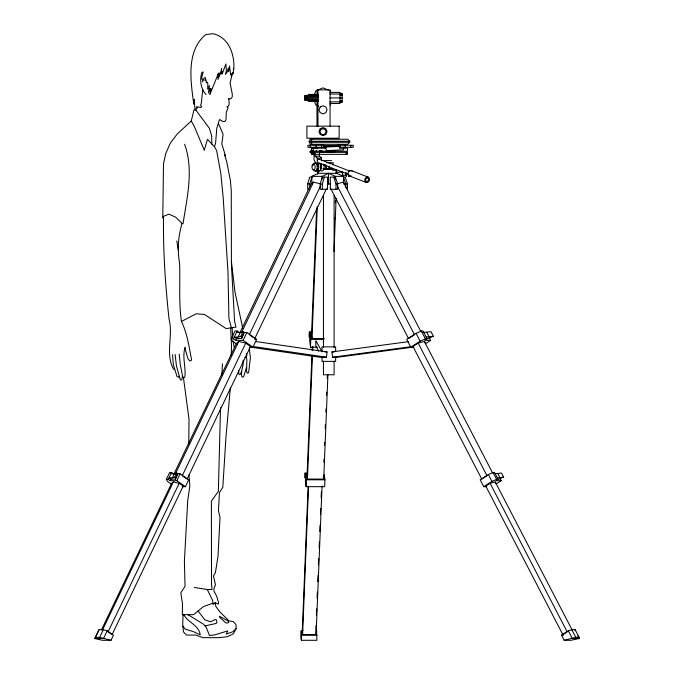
<?xml version="1.0" encoding="UTF-8"?>
<svg xmlns="http://www.w3.org/2000/svg" width="674" height="674" viewBox="0 0 674 674"><rect width="100%" height="100%" fill="white"/><g stroke="black" fill="none" stroke-linecap="round" stroke-linejoin="round"><path stroke-width="1.01" d="M329.232 167.59L329.207 169.713L329.232 166.975M329.19 167.169L329.198 166.023M346.394 173.479L346.209 176.478L346.032 175.215M188.779 444.031L189.015 419.118L183.421 377.507L182.511 375.982L180.295 364.524L179.217 354.187M315.828 341.566L315.786 345.989L318.701 351.171M326.157 165.989L326.157 168.896M184.887 347.902L187.995 358.812L189.967 361.096L191.618 360.026C189.032 347.034 187.372 333.478 181.416 321.473C178.644 302.163 180.295 282.726 179.604 263.34C177.178 249.86 178.172 236.38 182.056 223.347L175.628 217.163L168.845 214.138L163.546 216.346L162.779 217.896L163.496 163.959L165.602 153.925L170.345 143.073L177.279 133.983L191.273 120.991L193.952 109.98L194.98 109.685L195.94 110.165L209.344 128.254L211.636 135.617L211.83 144.042L214.5 146.713L216.632 150.563L220.845 173.589L223.195 197.743L227.981 271.849L228.924 318.507L231.384 327.589M346.301 173.959L346.124 174.793M348.677 174.221L348.492 176.478L348.348 175.771M220.524 407.694L218.351 491.405L211.392 501.111L211.518 583.76L212.024 589.523L207.297 589.523L194.373 587.45M230.365 387.651L225.992 436.819L222.808 487.344L219.454 492.467L218.469 510.665L220.01 517.489L218.005 556.244L215.436 572.479L213.506 576.093L215.444 584.779L213.911 588.731L213.995 591.233L216.607 596.027L218.578 602.674L218.224 604.14L215.158 602.674L213.237 604.485L212.63 603.297M231.249 355.333L231.502 345.947L230.668 327.733M309.374 331.675L309.282 337.067L309.374 331.675L311.354 331.894M312.045 332.543L309.981 332.543L309.661 340.37L310.487 347.177L317.505 347.177M305.154 473.038L305.069 477.782L305.154 473.038L307.192 473.266M310.487 347.177L310.798 339.351L309.981 332.543M307.656 473.805L305.684 473.805L305.406 480.688L306.131 486.679L324.666 486.679L324.944 479.795L324.312 474.513L324.228 476.484M316.637 208.106L311.54 334.734L311.995 338.55L324.312 338.55M306.131 486.679L306.409 479.795L305.684 473.805M311.995 338.55L317.311 206.691M311.894 355.645L307.058 475.726L307.462 479.088L323.722 479.088L327.926 374.668M312.104 350.421L312.231 347.287M303.098 630.241L301.202 630.813L300.89 638.522L301.522 640.3L316.898 640.3L316.578 630.813L316.46 633.703M307.462 479.088L312.424 355.872M312.635 350.649L312.803 346.47M301.522 640.3L301.202 630.813M308.119 486.443L302.264 631.824L302.601 634.605L316.089 634.605L322.071 486.097M302.601 634.605L308.582 486.097M316.005 625.548L316.089 634.605M316.426 615.092L316.679 608.816M317.1 598.352L317.353 592.075M317.774 581.62L318.027 575.343M318.448 564.888L318.701 558.611M319.122 548.156L319.375 541.879M319.796 531.415L320.049 525.147M320.47 514.683L320.723 508.407M321.144 497.951L321.397 491.675M323.865 462.153L323.992 459.019M324.539 445.447L324.666 442.312M325.205 428.74L325.373 424.561M325.879 412.033L326.005 408.899M326.553 395.326L326.679 392.192M327.227 378.62L327.353 375.485M334.649 219.614L334.734 217.525M335.323 202.874L335.408 200.776M333.975 251.688L336.124 198.316M575.082 630.813L575.141 629.668L571.788 629.668L568.325 630.813L561.501 635.194L564.155 640.3L570.912 640.3L579.084 638.522L579.143 637.377L575.141 629.668M221.864 375.317L222.462 363.842M336.318 172.957L336.41 172.232L342.502 172.232L342.502 175.291L342.426 174.802M342.409 172.957L342.502 172.232M182.511 375.982L181.727 379.976L180.354 379.858L176.453 366.049L175.114 354.414M183.058 614.68L182.73 624.604L183.497 631.926L186.454 635.034L195.881 635.093L203.026 637.663L218.578 637.663L227.34 636.753L233.33 633.855L236.094 628.69L235.984 624.562L233.255 621.63L229.042 620.897L219.48 611.503L215.84 606.373L215.158 602.674M249.313 348.584L250.408 357.65L248.706 372.141L247.788 373.244L246.566 371.905L246.869 359.857L246.347 357.33L246.827 355.24L246.246 353.378M238.545 370.666L238.992 374.34L239.969 374.651L241.739 371.332M250.003 347.051L319.687 357.22L326.519 357.22L327.05 351.921L255.286 341.44M202.756 89.44L201.341 103.181L200.591 105.346L201.72 106.896L200.405 107.503L197.709 106.762L197.339 108.253L196.547 106.829L195.94 110.165M232.201 74.03L230.095 83.054L232.286 94.048L232.244 96.77L231.443 98.21L229.977 98.926L228.469 98.724M175.459 479.13L177.734 473.712L176.773 473.038L174.355 473.712L172.409 477.782L169.022 477.782L170.952 479.13L175.459 479.13L177.734 473.712M241.578 338.592L244.165 332.442L243.07 331.675L240.323 332.442L238.107 337.067L234.266 337.067L236.456 338.592L241.578 338.592L244.165 332.442M246.347 367.886L243.769 376.421L242.674 377.255L241.755 376.522C240.399 371.02 244.064 365.653 243.112 360.127M214.5 146.713L215.596 143.073L216.775 128.389L219.488 119.542L223.17 121.598L224.669 121.598L226.034 119.736L226.279 112.314L228.082 107.992L227.307 106.635M309.105 189.327L307.681 189.327L307.681 183.985L309.745 177.119L312.113 177.119M309.813 186.656L309.813 183.985L311.877 177.119M320.175 183.985L322.239 177.119L327.53 177.119L327.53 189.327L320.175 189.327L320.175 183.985L322.307 183.985L324.371 177.119M179.048 376.319L178.728 377.272L177.035 376.572L173.361 364.76L172.544 354.709M314.413 94.377L315.887 90.813L323.014 87.864L328.356 90.08M330.142 105.06L330.875 103.282M95.363 637.377L94.857 638.522L102.397 640.3L111.016 640.3L113.459 635.194L107.174 630.813L103.324 629.668L99.053 629.668L95.363 637.377L99.634 637.377L111.016 640.3M99.053 629.668L94.857 638.522L103.484 638.522L107.174 630.813M185.207 347.186C181.854 356.672 186.108 367.128 184.887 376.918L184.204 377.743L183.421 377.507M236.793 344.178L232.488 341.179L231.224 338.845L234.973 331.018L237.164 331.018L239.354 332.543M231.224 338.845L233.415 338.845L237.164 331.018M171.668 484.336L167.464 481.396L166.352 479.349L169.646 472.457L171.575 472.457L173.504 473.805M166.352 479.349L168.281 479.349L171.575 472.457M233.415 338.845L235.614 340.37L236.86 337.758M239.851 332.838L311.076 184.036L313.52 182.123L320.445 183.8M168.281 479.349L170.202 480.688L171.028 478.97M241.385 332.83L313.52 182.123M174.044 473.839L236.616 343.117L238.764 341.432L245.732 343.117L250.551 346.47L187.077 479.088L182.258 475.726L245.732 343.117M238.107 337.067L240.854 336.309L243.07 331.675M175.291 474.049L238.764 341.432M101.437 629.929L171.617 483.309L173.395 481.918L179.174 483.309L183.176 486.097L112.095 634.605L108.093 631.824L179.174 483.309M172.409 477.782L174.819 477.116L176.773 473.038M102.76 629.482L173.395 481.918M99.634 637.377L103.324 629.668M235.614 340.37L243.137 340.37L246.886 332.543L256.659 339.351L252.91 347.177L249.961 347.177M170.202 480.688L176.832 480.688L180.127 473.805L188.728 479.795L185.434 486.679L182.317 486.679M249.304 334.734L320.529 185.931M254.78 338.55L326.46 188.796M309.164 141.262L310.166 139.24L347.717 139.24L349.73 141.262L349.73 142.265L347.717 144.278L310.166 144.278L309.164 141.262L349.73 141.262M311.91 139.24L310.908 141.262L311.91 144.278M174.625 368.83L174.237 369.462L173.454 368.99C165.088 353.808 173.353 335.526 169.123 319.628C165.315 285.304 163.024 250.888 163.546 216.346M310.057 151.549L312.062 151.524L312.096 152.678L310.091 152.695L310.057 151.549L311.447 150.091M312.837 148.634L314.236 147.176M314.842 148.609L316.241 147.151M345.45 154.354L347.464 152.341L347.464 154.354L311.43 154.354L311.43 152.341L347.464 152.341M311.792 152.931L311.792 151.785L313.191 150.428M311.792 151.785L315.146 151.751L316.544 150.386M236.094 628.69L232.909 631.723L226.178 634.116L227.829 630.881L214.568 634.908L209.496 635.506L206.295 627.502L203.674 624.301L187.979 614.68M429.296 337.758L430.652 340.37L424.746 340.37L427.122 338.845L423.061 331.018L421.343 331.018L416.077 333.352L406.734 339.351L410.795 347.177L413.887 347.177M410.795 347.177L420.138 341.179L425.404 338.845L427.122 338.845M418.175 343.117L412.951 346.47L481.767 479.088L486.999 475.726L418.175 343.117L424.367 341.432L425.328 343.117M422.657 332.543L431.015 331.675L433.416 336.309L427.838 338.592L425.833 338.592M425.353 343.774L430.652 340.37M499.872 478.11L501.212 480.688L496.022 480.688L498.111 479.349L494.539 472.457L493.023 472.457L488.389 474.513L480.166 479.795L483.747 486.679L486.796 486.679M483.747 486.679L491.961 481.396L496.595 479.349L498.111 479.349M490.099 483.309L485.76 486.097L562.832 634.605L567.163 631.824L490.099 483.309L495.23 481.918L496.03 483.309M495.188 473.712L501.532 473.038L503.647 477.116L498.743 479.13M496.123 483.957L501.212 480.688M181.416 321.473L196.235 313.747L204.466 314.48L226.152 328.592L235.942 327.109L234.569 320.967L231.409 264.57L231.266 190.607L230.382 180.48L226.658 161.457L224.552 154.86L225.537 155.879L221.822 144.076L223.077 134.337L218.359 123.216M311.877 183.985L311.877 176.352L318.204 173.302L336.68 173.302L343.546 176.352L343.546 183.985M311.877 176.352L322.239 176.352L328.567 173.302L335.425 176.352L343.546 176.352M226.944 106.804L228.385 106.138L229.211 104.04L228.798 98.775M579.143 637.377L575.79 637.377L564.155 640.3M337.295 183.766L343.319 182.123L344.414 184.036M204.989 625.902L216.211 623.433L216.927 622.388L216.421 619.92L215.2 619.482L210.566 621.849L204.845 619.777L198.089 611.006M426.204 337.067L433.416 336.309M497.302 477.782L503.647 477.116M413.28 347.102L337.758 357.22L332.501 357.22L331.92 351.921L408.478 341.659M332.501 357.22L411.132 346.68M244.864 357.464L246.347 357.33M328.508 145.963L329.965 145.913M323.941 146.064L339.839 145.609L324.051 146.207M340.404 146.41L325.98 147.008L326.09 150.597L343.614 149.864L343.529 147.176M319.484 152.366L334.86 151.717L332.855 151.743M333.664 146.393L335.871 146.418M324.076 146.974L326.09 146.949L326.064 146.182M319.24 150.673L322.18 150.639M329.965 92.397L340.041 92.397L340.041 103.484L329.965 103.484M340.143 93.408L342.156 93.408L342.156 102.473L340.143 102.473M340.143 93.913L342.156 93.913M329.965 94.023L340.041 94.023M340.143 94.731L342.156 94.731M340.143 95.093L342.156 95.093M308.304 95.447L318.381 95.447M304.783 96.155L307.799 96.155L307.799 95.422L304.783 95.422L304.783 100.46L307.799 100.46L307.799 99.718L304.783 99.718M317.976 96.331L307.9 96.331L307.9 99.55L317.976 99.55M307.9 96.433L305.886 96.433L305.886 99.449L307.9 99.449M305.886 96.871L317.976 96.803M305.886 97.225L307.9 97.225M304.783 97.941L317.976 97.941M329.965 97.941L342.156 97.941M305.886 99.011L307.9 99.011M307.9 99.078L317.976 99.078M340.143 100.788L342.156 100.788M340.143 101.142L342.156 101.142M329.965 101.858L340.041 101.858M309.164 142.265L349.73 142.265M337.118 145.289L353.235 145.289L353.235 147.303L339.477 147.303L339.477 145.289M325.643 148.213L311.43 148.213L311.43 151.237L347.464 151.237L347.464 148.213L339.148 148.213M315.154 153.723L315.154 156.208L319.476 156.208L321.582 158.104L321.591 160.96M315.154 156.208L317.269 158.104L321.582 158.104M324.143 160.589L331.574 160.589M326.848 162.712L333.099 162.712L333.099 164.827M314 153.899L314.008 159.831L315.803 163.057L317.269 163.816L321.591 163.816L319.653 163.437M323.756 165.105L326.132 165.105L326.132 168.854M322.871 168.854L333.242 168.854M323.503 169.064L333.099 169.064M332.434 170.244L336.545 170.244L336.68 173.302M341.516 171.887L342.594 171.887L342.594 175.291M341.516 175.291L345.644 175.291L345.644 172.738M307.681 183.985L309.813 183.985M327.758 183.985L330.521 183.985M333.748 177.119L335.989 183.985L337.657 183.985L337.657 189.327L330.319 189.327L330.319 177.119L335.425 177.119L337.657 183.985M347.447 183.985L345.214 177.119L343.504 177.119L345.779 183.985L347.447 183.985L347.447 189.327M236.481 332.442L246.886 332.543M254.688 339.351L256.659 339.351M310.798 339.351L323.84 339.351M325.095 351.921L327.05 351.921M331.92 351.921L334.026 351.921M170.977 473.712L175.392 473.805M177.287 473.805L180.127 473.805M306.409 479.795L324.944 479.795M301.733 635.194L317.109 635.194M561.501 635.194L563.43 635.194M252.674 346.444L326.519 357.22M319.788 163.512L321.591 163.816M305.229 473.712L306.906 474.252M351.415 170.623L368.198 177.169A2.839 2.3 -68.7 0 1 368.442 181.87A2.839 2.3 -68.7 0 1 364.76 180.346A2.839 2.3 -68.7 0 1 368.198 177.169M319.468 159.283L350.067 171.221M318.12 162.611L348.719 174.541M349.284 175.88L366.066 182.427M318.566 106.172L315.887 105.06L314.413 101.504M182.056 223.347L183.025 223.81C186.942 197.617 193.986 170.177 184.583 144.236M250.088 335.281L253.213 337.463M240.854 336.309L241.949 337.067M243.137 340.37L252.91 347.177M174.819 477.116L175.788 477.782M176.832 480.688L185.434 486.679M206.084 94.579C200.818 89.356 199.251 79.06 202.032 72.228L203.144 72.025L201.45 78.833L202.335 78.976L202.68 81.756L203.952 78.209L205.418 77.443L205.073 80.568L206.076 79.734L206.261 82.868L207.23 82.102L207.853 83.803L207.651 89.111L209.446 85.556L208.418 93.054L210.355 88.345L209.791 91.175L211.147 88.8L209.9 94.436L218.241 73.769L217.677 77.51L219.126 72.826L217.913 79.465L220.474 73.474L221.653 68.495L221.291 73.896L222.378 71.638L222.117 74.073L225.908 63.979L226.371 70.711L225.394 74.401L227.138 72.185L228.309 67.939L228.52 71.452L229.337 69.515L229.539 66.001L230.609 74.401L231.275 73.66L231.275 76.246L232.842 72.48L233.305 73.592L233.516 68.259L233.87 68.925C234.645 54.341 228.823 37.129 212.866 33.7L205.738 34.593C185.771 51.114 190.75 81.428 193.775 104.15L194.171 99.297L194.98 109.685M211.83 144.042L207.474 139.257L204.273 150.285L194.516 126.855L191.273 120.991M182.898 626.18L185.232 629.145L193.168 631.572L200.237 634.824C198.864 625 187.92 622.608 183.766 614.68M315.828 340.682L322.147 351.921M426.811 332.442L429.212 337.067M497.833 473.712L499.948 477.782M421.343 331.018L425.404 338.845M343.319 182.123L421.039 331.894M493.023 472.457L496.595 479.349M577.744 635.953L579.084 638.522L572.327 638.522L568.325 630.813M424.367 341.432L492.694 473.114M495.23 481.918L572.125 629.954M571.788 629.668L575.79 637.377M416.077 333.352L420.138 341.179M488.389 474.513L491.961 481.396M337.261 185.898L414.493 334.734L408.554 338.55L330.353 187.852M314.185 154.354L313.174 152.341L313.174 154.354M311.43 152.341L312.433 154.354M207.297 589.523L212.521 600.273L213.051 603.146L203.455 606.6L193.607 614.68L182.351 614.68L182.486 603.837L180.817 592.758L185.038 586.296L184.398 561.139L187.743 500.327L189.824 486.114L188.998 475.001M242.75 328.263L234.94 291.893L231.384 261.15M336.41 172.232L336.503 173.041M330.142 90.813L330.875 92.599M233.078 341.271L234.266 347.641M176.807 240.955L178.29 249.97M323.318 475.726L323.722 479.088M232.1 327.454L232.724 337.379M318.111 171.263L318.204 173.302M317.168 147.117L317.227 148.903M346.385 172.755L346.301 173.563M319.468 150.959L319.468 152.897M315.146 151.751L315.154 152.897M319.476 153.723L319.476 156.208M317.269 158.104L317.269 163.816M350.876 145.289L350.876 147.303M345.779 183.985L345.779 187.549M345.181 145.289L345.181 147.303M336.149 170.244L336.149 173.193M335.989 183.985L335.989 189.327M335.644 351.019L335.644 346.874L322.003 346.874L322.003 351.019M335.644 357.237L335.644 361.382L322.003 361.382L322.003 357.237M335.425 176.352L335.425 179.217M334.102 195.519L334.102 347.531M334.102 361.154L334.102 374.786L323.444 374.786L323.444 361.154M330.066 126.148L330.066 89.878L316.974 89.878L316.974 95.059M328.567 173.302L328.567 183.985M325.534 165.105L325.534 168.854M323.444 195.519L323.444 347.531M322.239 176.352L322.239 179.217M322.307 183.985L322.307 189.327M321.658 145.289L321.658 147.303M318.381 97.107L318.381 94.411L308.304 94.411L308.304 97.107M317.976 89.878L317.976 126.148M317.673 171.23L317.673 174.17M316.974 101.277L316.974 126.148M315.963 145.289L315.963 147.303M313.174 148.213L313.174 151.237M310.259 145.289L310.259 147.303M351.095 175.729A2.839 2.3 -68.7 0 1 348.172 174.701A2.839 2.3 -68.7 0 1 349.225 171.019A2.839 2.3 -68.7 0 1 352.334 171.415M317.673 159.982A1.795 1.449 -68.7 0 1 319.097 159.199M317.614 163.462A4.044 2.233 -90 0 1 318.566 168.508A4.044 2.233 -90 0 1 315.929 170.876M315.39 163.47A4.044 2.233 -90 0 1 315.921 163.066M320.024 163.462A4.044 2.233 -90 0 1 320.976 168.508A4.044 2.233 -90 0 1 318.339 170.876M317.698 164.801A3.058 1.685 -90 0 1 318.136 166.175M317.968 168.492A3.058 1.685 -90 0 1 317.698 169.132M317.353 169.621A3.058 1.685 -90 0 1 316.949 169.924M320.546 166.175A3.058 1.685 -90 0 1 320.546 167.759M317.724 165.526A2.907 1.601 90 0 1 317.884 166.225M312.778 165.905A4.095 2.258 90 0 1 315.912 163.268A4.095 2.258 90 0 1 316.805 169.334A4.095 2.258 90 0 1 313.351 169.865M323.444 164.085A4.095 2.258 90 0 1 323.798 169.031A4.095 2.258 90 0 1 321.254 170.926M320.689 164.085A4.095 2.258 90 0 1 321.043 169.031A4.095 2.258 90 0 1 318.499 170.926M320.479 165.526A2.907 1.601 90 0 1 320.479 168.433M317.471 163.428A4.095 2.258 90 0 1 318.414 168.551A4.095 2.258 90 0 1 315.744 170.926M315.205 163.42A4.095 2.258 90 0 1 315.752 163.015M320.167 106.981L318.987 109.828L320.167 112.676L323.014 113.855L325.862 112.676L327.042 109.828L325.862 106.981L323.014 105.801L320.167 106.981M320.167 128.742L318.987 131.59L320.167 134.438L323.014 135.617L325.862 134.438L327.042 131.59L325.862 128.742L323.014 127.555L320.167 128.742M320.875 129.551L319.99 131.691L320.875 133.823L323.014 134.707L325.154 133.823L326.039 131.691L325.154 129.551L323.014 128.667L320.875 129.551M228.713 622.287L227.559 623.088L225.756 622.818L220.044 617.713L219.244 616.154L228.141 621.015L228.713 622.287M318.381 100.434L308.304 100.434L308.304 101.462L318.381 101.462L318.381 100.434M339.132 126.148L306.897 126.148L306.897 138.237L339.132 138.237L339.132 126.148M324.026 145.289L307.9 145.289L307.9 147.303L324.026 147.303L324.026 145.289M367.962 181.104A1.795 1.449 -68.7 0 0 367.81 178.138A1.795 1.449 -68.7 0 0 365.637 180.143A1.795 1.449 -68.7 0 0 367.962 181.104M312.188 165.518A2.907 1.601 90 0 0 313.57 169.882A2.907 1.601 90 0 0 314.969 165.526A2.907 1.601 90 0 0 312.188 165.518"/></g></svg>
